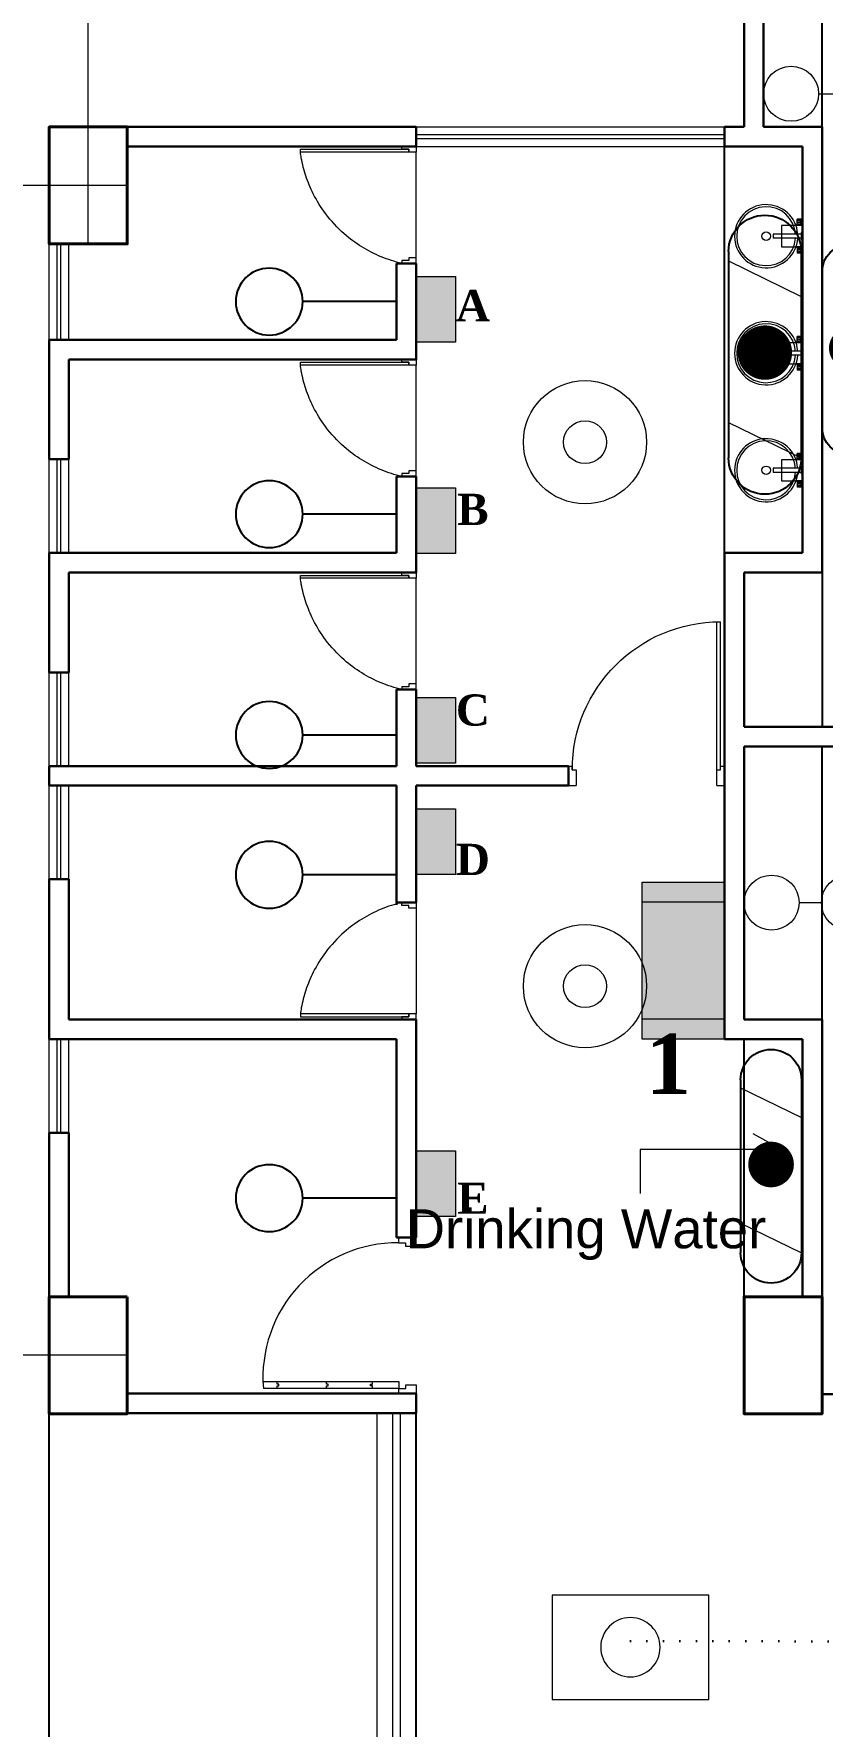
# Model space of a CAD drawing. Header units: inches. Extents: x -12 to 20935469, y -1604 to 24729220.
# Drawn here: x 20824040 to 20824241.9, y 24661139.5 to 24661573.2 of the extents above; entities that cross this region are included whole.
import ezdxf

# ---------------------------------------------------------------- set-up
doc = ezdxf.new("R2010")
doc.units = ezdxf.units.IN
doc.header["$LTSCALE"] = 0.03
doc.header["$MEASUREMENT"] = 0
for name, pattern in [('ACAD_ISO02W100', [15, 12, -3]), ('ACAD_ISO08W100', [36, 24, -3, 6, -3]), ('DOT', [0.25, 0, -0.25])]:
    doc.linetypes.add(name, pattern=pattern)
for name, color, linetype, lineweight in [('CL BOX', 90, 'ACAD_ISO02W100', 0), ('column', 1, 'Continuous', 40), ('Dimiention', 75, 'Continuous', 18), ('Door', 7, 'Continuous', 18), ('Glass Line', 252, 'Continuous', 9), ('Grid Line', 252, 'Continuous', 18), ('line', 7, 'Continuous', 9), ('Main Wall', 7, 'Continuous', 30), ('STAIR', 46, 'Continuous', 15), ('TOILET FIXTURE', 142, 'Continuous', 5), ('wind.', 150, 'Continuous', 20)]:
    doc.layers.add(name, color=color, linetype=linetype, lineweight=lineweight)
for name, color, linetype in [('H', 154, 'Continuous'), ('SB TEXT', 215, 'DOT'), ('TEXT', 7, 'Continuous'), ('w', 188, 'DOT')]:
    doc.layers.add(name, color=color, linetype=linetype)
doc.styles.add('2', font='swisscl.ttf')
doc.styles.get("Standard").update_dxf_attribs({"font": 'timesbd.ttf'})

# ---------------------------------------------------------------- blocks, each defined once
blk = doc.blocks.new('Door_45')
at = {"layer": 'Door'}
for p, q in [((1.5, 4.97), (1.5, 43.97)), ((3.5, 44.03), (3.5, 4.97)), ((1.5, 40.03), (2.25, 40.03)), ((2.25, 40.03), (2.25, 39.53)), ((2.25, 39.53), (2.75, 39.53)), ((2.75, 39.53), (2.75, 40.03)), ((2.75, 40.03), (3.5, 40.03)), ((1.5, 25.77), (2.25, 25.77)), ((2.25, 25.77), (2.25, 25.27)), ((2.25, 25.27), (2.75, 25.27)), ((2.75, 25.77), (3.5, 25.77)), ((2.75, 25.27), (2.75, 25.77)), ((1.5, 12.57), (2.25, 12.57)), ((2.25, 12.57), (2.25, 13.07)), ((2.25, 13.07), (2.75, 13.07)), ((2.75, 13.07), (2.75, 12.57)), ((2.75, 12.57), (3.5, 12.57)), ((0, -0.03), (0, 4.97)), ((0, 4.97), (1.5, 4.97)), ((3.5, 4.97), (1.5, 4.97)), ((1.5, 4.97), (1.5, 2.97)), ((45, 5), (43.5, 5)), ((43.5, 5), (43.5, 3)), ((45, -0.03), (45, 5)), ((1.5, 2.97), (2.5, 2.97)), ((2.5, 2.97), (2.5, -0.03)), ((42.5, 3), (42.5, -0.03)), ((43.5, 3), (42.5, 3)), ((2.5, -0.03), (0, -0.03)), ((42.5, -0.03), (45, -0.03))]:
    blk.add_line(p, q, dxfattribs=at)
blk.add_arc((4.66, 5.26), 38.84, 359.6233, 94.6685, dxfattribs=at)
blk = doc.blocks.new('sssss-flat-876')
at = {"layer": 'Door', "linetype": 'Continuous', "ltscale": 3}
blk.add_line((3666.52, 84027.2), (3666.52, 84055.74), dxfattribs=at)
at = {"layer": 'Door', "linetype": 'Continuous', "ltscale": 3, "extrusion": (-7.21527e-09, -3.35624e-18, 1), "elevation": 0}
for points in [[(3666.52, 84057.2), (3666.52, 84055.74), (3668.35, 84055.74), (3668.35, 84056.47), (3670.18, 84056.47), (3670.18, 84057.2)], [(3668.35, 84055.74), (3696.16, 84055.74), (3696.16, 84056.47), (3668.35, 84056.47)]]:
    blk.add_lwpolyline(points, close=True, dxfattribs=at)
at = {"layer": 'Door', "linetype": 'Continuous', "ltscale": 3, "flags": 128}
blk.add_lwpolyline([(3670.18, 84027.2, 0.04096), (3675.47, 84028.9, 0.082496), (3684.93, 84034.78, 0.052187), (3689.72, 84039.97, 0.043988), (3692.86, 84045.05, 0.036571), (3694.75, 84049.63, 0.034751), (3695.92, 84054.2, 0.011435), (3696.16, 84055.74)], format="xyb", dxfattribs=at)
at = {"layer": 'Door', "linetype": 'Continuous', "ltscale": 3}
blk.add_lwpolyline([(3666.52, 84027.2), (3666.52, 84028.66), (3668.35, 84028.66), (3668.35, 84027.93), (3670.18, 84027.93), (3670.18, 84027.2)], close=True, dxfattribs=at)
blk = doc.blocks.new('7-flat-72')
at = {"layer": 'Glass Line', "color": 8, "ltscale": 20}
for p, q in [((-64476.55, 376959.41), (-64476.55, 376966.61)), ((-64475.47, 376966.61), (-64476.55, 376966.61)), ((-64475.47, 376959.41), (-64475.47, 376966.61)), ((-64478.71, 376960.49), (-64480.33, 376960.49)), ((-64480.33, 376959.52), (-64480.33, 376960.49)), ((-64480.28, 376959.52), (-64480.28, 376960.49)), ((-64480.15, 376959.52), (-64480.15, 376960.49)), ((-64479.92, 376959.52), (-64479.92, 376960.49)), ((-64479.52, 376959.52), (-64479.52, 376960.49)), ((-64479.13, 376959.52), (-64479.13, 376960.49)), ((-64478.9, 376959.52), (-64478.9, 376960.49)), ((-64478.77, 376959.52), (-64478.77, 376960.49)), ((-64478.71, 376959.52), (-64478.71, 376960.49)), ((-64473.31, 376960.49), (-64471.69, 376960.49)), ((-64473.31, 376959.52), (-64473.31, 376960.49)), ((-64473.26, 376959.52), (-64473.26, 376960.49)), ((-64473.13, 376959.52), (-64473.13, 376960.49)), ((-64472.9, 376959.52), (-64472.9, 376960.49)), ((-64472.5, 376959.52), (-64472.5, 376960.49)), ((-64472.11, 376959.52), (-64472.11, 376960.49)), ((-64471.88, 376959.52), (-64471.88, 376960.49)), ((-64471.75, 376959.52), (-64471.75, 376960.49)), ((-64471.69, 376959.52), (-64471.69, 376960.49)), ((-64478.71, 376959.52), (-64480.33, 376959.52)), ((-64480.33, 376959.05), (-64480.33, 376959.41)), ((-64478.71, 376959.41), (-64480.33, 376959.41)), ((-64478.71, 376959.05), (-64480.33, 376959.05)), ((-64480.15, 376959.41), (-64480.15, 376959.52)), ((-64478.89, 376959.41), (-64478.89, 376959.52)), ((-64478.71, 376959.05), (-64478.71, 376959.41)), ((-64475.11, 376959.41), (-64476.91, 376959.41)), ((-64476.91, 376959.05), (-64476.91, 376959.41)), ((-64475.11, 376959.05), (-64476.91, 376959.05)), ((-64475.11, 376959.05), (-64475.11, 376959.41)), ((-64473.31, 376959.52), (-64471.69, 376959.52)), ((-64473.31, 376959.05), (-64473.31, 376959.41)), ((-64473.31, 376959.41), (-64471.69, 376959.41)), ((-64473.31, 376959.05), (-64471.69, 376959.05)), ((-64473.13, 376959.41), (-64473.13, 376959.52)), ((-64471.87, 376959.41), (-64471.87, 376959.52)), ((-64471.69, 376959.05), (-64471.69, 376959.41))]:
    blk.add_line(p, q, dxfattribs=at)
blk.add_circle((-64476.02, 376968.4, 0), 1.08, dxfattribs=at)
for radius, start, end in [(8.1, 273.8334, 266.1883), (7.55, 274.115, 265.9068)]:
    blk.add_arc((-64476.02, 376968.4, 0), radius, start, end, dxfattribs=at)
blk = doc.blocks.new('SFSFSFS-flat-72')
at = {"layer": 'TOILET FIXTURE', "ltscale": 0.2}
blk.add_lwpolyline([(-3918.47, -3608.1), (-3918.47, -3602.7), (-3923.87, -3602.7), (-3923.87, -3608.1)], close=True, dxfattribs=at)
at = {"layer": 'TOILET FIXTURE', "ltscale": 20}
blk.add_blockref('7-flat-72', (60554.84, -380567.16), dxfattribs=at)
blk = doc.blocks.new('$D40')
at = {"layer": 'Door'}
for p, q in [((1, 4), (1, 42)), ((2, 0), (2, 41.99)), ((1, 5), (0, 5)), ((40, 5), (38.99, 5)), ((39, 5), (39, 4)), ((2, 0), (0, 0)), ((2, 4), (1, 4)), ((39, 4), (38, 4)), ((38, 4), (38, 0)), ((40, 0), (38, 0))]:
    blk.add_line(p, q, dxfattribs=at)
blk.add_arc((1, 4), 38, 0, 90, dxfattribs=at)
blk = doc.blocks.new('GRID')
at = {"layer": 'Grid Line', "color": 252, "linetype": 'ACAD_ISO08W100', "lineweight": 9, "ltscale": 80, "true_color": 0x939598}
for p, q in [((20820144.28, 24639296.33), (20820144.28, 24639521.54)), ((20820154.14, 24639311.34), (20819943.28, 24639311.34)), ((20820154.14, 24639011.47), (20819943.28, 24639011.47))]:
    blk.add_line(p, q, dxfattribs=at)
blk = doc.blocks.new('bulb')
at = {"layer": 'line', "color": 4, "lineweight": 25, "ltscale": 50}
for p, q in [((20823168.7, 24658803.9), (20823168.7, 24658777.61)), ((20823168.7, 24658790.76), (20823209.88, 24658790.76))]:
    blk.add_line(p, q, dxfattribs=at)
blk.add_circle((20823224.56, 24658790.76), 14.68, dxfattribs=at)
blk = doc.blocks.new('FDDF')
at = {"layer": 'line', "color": 6, "linetype": 'Continuous', "lineweight": 25, "ltscale": 50}
for p, q in [((7351582.6, 3307777.3), (7351582.6, 3307351.8)), ((7351732.3, 3307777.3), (7351732.3, 3307351.8))]:
    blk.add_line(p, q, dxfattribs=at)
at = {"layer": 'line', "color": 6, "linetype": 'Continuous', "lineweight": 40, "ltscale": 50, "const_width": 56.1}
blk.add_lwpolyline([(7351657.4, 3307596.9, 1), (7351657.4, 3307540.8, 1)], format="xyb", close=True, dxfattribs=at)
at = {"layer": 'line', "color": 6, "linetype": 'Continuous', "lineweight": 25, "ltscale": 50}
for centre, start, end in [((7351657.4, 3307777.3), 0, 180), ((7351657.4, 3307351.8), 180, 0)]:
    blk.add_arc(centre, 74.8, start, end, dxfattribs=at)
blk = doc.blocks.new('JJUJUJUKI')
at = {"layer": 'line', "color": 6, "ltscale": 50}
for p, q in [((7363094.9, 3291793.9), (7362945.3, 3291866.9)), ((7363094.9, 3291460.9), (7362945.3, 3291533.9))]:
    blk.add_line(p, q, dxfattribs=at)
at = {"layer": 'line', "color": 5, "xscale": -1, "rotation": 180}
blk.add_blockref('FDDF', (11362.6, 6599218.7), dxfattribs=at)
blk = doc.blocks.new('RTRT')
at = {"layer": 'line', "color": 5}
blk.add_blockref('JJUJUJUKI', (0, 0), dxfattribs=at)
blk = doc.blocks.new('JUJUJUKIII')
at = {"layer": 'H', "ltscale": 50, "true_color": 0x999999, "transparency": 33554556}
h = blk.add_hatch(color=253, dxfattribs=at)
h.dxf.hatch_style = 1
h.paths.add_polyline_path([(7363219.9, 3291034.2), (7363425.7, 3291034.2), (7363425.7, 3291376.7), (7363219.9, 3291376.7)])
at = {"layer": 'Dimiention', "color": 4, "ltscale": 50}
blk.add_lwpolyline([(7363219.9, 3291034.2), (7363425.7, 3291034.2), (7363425.7, 3291376.7), (7363219.9, 3291376.7)], close=True, dxfattribs=at)
blk = doc.blocks.new('GGGFGFG')
at = {"layer": 'line', "color": 4, "ltscale": 50}
for p, q in [((7356688.2, 3293208.1), (7357003, 3293208.1)), ((7356688.2, 3292998.4), (7356688.2, 3293208.1)), ((7357003, 3293208.1), (7357003, 3292998.4)), ((7357003, 3292998.4), (7356688.2, 3292998.4))]:
    blk.add_line(p, q, dxfattribs=at)
blk.add_circle((7356845.6, 3293103.2), 59.6, dxfattribs=at)
blk = doc.blocks.new('gy')
at = {"layer": 'Dimiention', "color": 18, "ltscale": 50, "true_color": 0x000000}
for p, q in [((3543686.26, 5183217.13), (3543686.26, 5183211.14)), ((3543688.4, 5183217.13), (3543694.39, 5183211.14)), ((3543694.39, 5183217.13), (3543688.4, 5183211.14)), ((3543696.38, 5183214.14), (3543682.58, 5183214.14)), ((3543705.77, 5183214.14), (3543703.06, 5183214.14))]:
    blk.add_line(p, q, dxfattribs=at)
for centre in [(3543699.72, 5183214.14), (3543709.11, 5183214.14)]:
    blk.add_circle(centre, 3.34, dxfattribs=at)
blk = doc.blocks.new('GYTT')
at = {"layer": 'line', "color": 4, "ltscale": 50}
for radius in [19.73, 6.87]:
    blk.add_circle((20859470.76, -1441350.36), radius, dxfattribs=at)

msp = doc.modelspace()

# ---------------------------------------------------------------- linework, layer by layer
for p, q in [((20824241.87, 24661549.4), (20824241.87, 24661579.39)), ((20824043.9, 24661549.4), (20824043.9, 24661549.4)), ((20824216.87, 24661440.17), (20824216.87, 24661544.4)), ((20824241.87, 24661435.17), (20824241.87, 24661395.58)), ((20824241.87, 24661320.56), (20824241.87, 24661390.58)), ((20824221.87, 24661249.52), (20824221.87, 24661315.56)), ((20824132.87, 24661224.71), (20824137.87, 24661224.71)), ((20824043.9, 24661099.53), (20824043.9, 24661222.55)), ((20824127.87, 24661219.69), (20824043.9, 24661219.54)), ((20824137.87, 24661099.51), (20824137.87, 24661219.69))]:
    msp.add_line(p, q)
at = {"layer": 'column', "lineweight": 40, "ltscale": 20}
for points in [[(20824063.9, 24661549.4), (20824043.9, 24661549.4), (20824043.9, 24661519.4), (20824063.9, 24661519.4)], [(20824063.9, 24661249.54), (20824043.9, 24661249.54), (20824043.9, 24661219.54), (20824063.9, 24661219.54)], [(20824241.87, 24661249.52), (20824221.87, 24661249.52), (20824221.87, 24661219.54), (20824241.87, 24661219.54)]]:
    msp.add_lwpolyline(points, close=True, dxfattribs=at)
at = {"layer": 'Main Wall'}
for p, q in [((20824221.87, 24661549.4), (20824221.87, 24661579.4)), ((20824226.87, 24661549.4), (20824226.87, 24661579.4)), ((20824063.9, 24661549.4), (20824137.87, 24661549.4)), ((20824137.87, 24661544.4), (20824137.87, 24661549.4)), ((20824216.87, 24661549.4), (20824221.87, 24661549.4)), ((20824216.87, 24661544.4), (20824216.87, 24661549.4)), ((20824226.87, 24661549.4), (20824241.87, 24661549.4)), ((20824241.87, 24661435.17), (20824241.87, 24661549.4)), ((20824063.9, 24661544.4), (20824137.87, 24661544.4)), ((20824216.87, 24661544.4), (20824236.87, 24661544.4)), ((20824236.87, 24661440.17), (20824236.87, 24661544.4)), ((20824132.87, 24661514.4), (20824137.87, 24661514.4)), ((20824132.87, 24661514.4), (20824132.87, 24661494.79)), ((20824132.87, 24661494.79), (20824043.9, 24661494.79)), ((20824043.9, 24661464.18), (20824043.9, 24661494.79)), ((20824137.87, 24661489.79), (20824048.9, 24661489.79)), ((20824048.9, 24661464.18), (20824043.9, 24661464.18)), ((20824132.87, 24661459.79), (20824132.87, 24661440.17)), ((20824137.87, 24661459.79), (20824132.87, 24661459.79)), ((20824132.87, 24661440.17), (20824043.9, 24661440.17)), ((20824043.9, 24661409.56), (20824043.9, 24661440.17)), ((20824216.87, 24661385.56), (20824216.87, 24661440.17)), ((20824216.87, 24661440.17), (20824236.87, 24661440.17)), ((20824048.9, 24661435.17), (20824048.9, 24661409.56)), ((20824137.87, 24661435.17), (20824048.9, 24661435.17)), ((20824221.87, 24661395.58), (20824221.87, 24661435.17)), ((20824221.87, 24661435.17), (20824241.87, 24661435.17)), ((20824048.9, 24661409.56), (20824043.9, 24661409.56)), ((20824137.87, 24661405.17), (20824132.87, 24661405.17)), ((20824354.87, 24661395.58), (20824221.87, 24661395.58)), ((20824354.87, 24661390.58), (20824221.87, 24661390.58)), ((20824221.87, 24661320.56), (20824221.87, 24661390.58)), ((20824043.9, 24661385.56), (20824132.87, 24661385.56)), ((20824043.9, 24661380.56), (20824043.9, 24661385.56)), ((20824176.87, 24661380.56), (20824176.87, 24661385.56)), ((20824216.87, 24661315.56), (20824216.87, 24661385.56)), ((20824132.87, 24661380.56), (20824043.9, 24661380.56)), ((20824132.87, 24661350.56), (20824132.87, 24661380.56)), ((20824137.87, 24661350.56), (20824137.87, 24661380.56)), ((20824176.87, 24661380.56), (20824137.87, 24661380.56)), ((20824048.9, 24661356.56), (20824043.9, 24661356.56)), ((20824048.9, 24661356.56), (20824048.9, 24661320.56)), ((20824137.87, 24661350.56), (20824132.87, 24661350.56)), ((20824048.9, 24661320.56), (20824137.87, 24661320.56)), ((20824137.87, 24661264.71), (20824137.87, 24661320.56)), ((20824221.87, 24661320.56), (20824241.87, 24661320.56)), ((20824241.87, 24661249.53), (20824241.87, 24661320.56)), ((20824132.87, 24661264.71), (20824132.87, 24661315.56)), ((20824216.87, 24661315.56), (20824236.87, 24661315.56)), ((20824236.87, 24661249.53), (20824236.87, 24661315.56)), ((20824043.9, 24661249.53), (20824043.9, 24661291.56)), ((20824048.9, 24661291.56), (20824043.9, 24661291.56)), ((20824137.87, 24661264.71), (20824132.87, 24661264.71)), ((20824137.87, 24661224.71), (20824063.9, 24661224.71)), ((20824137.87, 24661224.71), (20824137.87, 24661219.69)), ((20824241.87, 24661224.54), (20824258.37, 24661224.54)), ((20824137.87, 24661219.69), (20824063.9, 24661219.69))]:
    msp.add_line(p, q, dxfattribs=at)
for points in [[(20824137.87, 24661514.4), (20824137.87, 24661489.79)], [(20824048.9, 24661489.79), (20824048.9, 24661464.18)], [(20824137.87, 24661459.79), (20824137.87, 24661435.17)], [(20824132.87, 24661405.17), (20824132.87, 24661385.56)], [(20824137.87, 24661405.17), (20824137.87, 24661385.56)], [(20824137.87, 24661385.56), (20824176.87, 24661385.56)], [(20824132.87, 24661315.56), (20824043.9, 24661315.56), (20824043.9, 24661356.56)], [(20824048.9, 24661291.56), (20824048.9, 24661249.54)]]:
    msp.add_lwpolyline(points, dxfattribs=at)
at = {"layer": 'STAIR', "color": 253, "lineweight": 5}
for p, q in [((20824231.47, 24661287.25), (20824224.17, 24661291.28)), ((20824231.47, 24661287.25), (20824195.24, 24661287.25)), ((20824195.24, 24661287.25), (20824195.24, 24661276.01)), ((20824231.47, 24661287.25), (20824224.17, 24661283.21))]:
    msp.add_line(p, q, dxfattribs=at)
at = {"layer": 'w', "linetype": 'DOT', "lineweight": 30, "ltscale": 550, "transparency": 33554661}
msp.add_line((20824192.75, 24661161.27), (20825039.84, 24661159.67), dxfattribs=at)
at = {"layer": 'wind.', "lineweight": 5}
for p, q in [((20824137.87, 24661549.4), (20824216.87, 24661549.4)), ((20824137.87, 24661547.4), (20824216.87, 24661547.4)), ((20824137.87, 24661546.4), (20824216.87, 24661546.4)), ((20824137.87, 24661544.4), (20824216.87, 24661544.4)), ((20824043.9, 24661494.78), (20824043.9, 24661519.4)), ((20824045.9, 24661494.78), (20824045.9, 24661519.4)), ((20824046.9, 24661494.78), (20824046.9, 24661519.4)), ((20824048.9, 24661494.78), (20824048.9, 24661519.4)), ((20824043.9, 24661440.17), (20824043.9, 24661464.17)), ((20824045.9, 24661440.17), (20824045.9, 24661464.17)), ((20824046.9, 24661440.17), (20824046.9, 24661464.17)), ((20824048.9, 24661440.17), (20824048.9, 24661464.17)), ((20824043.9, 24661385.56), (20824043.9, 24661409.56)), ((20824045.9, 24661385.56), (20824045.9, 24661409.56)), ((20824046.9, 24661385.56), (20824046.9, 24661409.56)), ((20824048.9, 24661385.56), (20824048.9, 24661409.56)), ((20824043.9, 24661356.56), (20824043.9, 24661380.56)), ((20824045.9, 24661356.56), (20824045.9, 24661380.56)), ((20824046.9, 24661356.56), (20824046.9, 24661380.56)), ((20824048.9, 24661356.56), (20824048.9, 24661380.56)), ((20824043.9, 24661291.56), (20824043.9, 24661315.56)), ((20824045.9, 24661291.56), (20824045.9, 24661315.56)), ((20824046.9, 24661291.56), (20824046.9, 24661315.56)), ((20824048.9, 24661291.56), (20824048.9, 24661315.56)), ((20824127.87, 24661099.51), (20824127.87, 24661219.69)), ((20824131.87, 24661099.51), (20824131.87, 24661219.69)), ((20824133.87, 24661099.51), (20824133.87, 24661219.69))]:
    msp.add_line(p, q, dxfattribs=at)

# ---------------------------------------------------------------- block references
msp.add_blockref('GRID', (3909.62, 22223.07))
at = {"xscale": -0.5837749611745884, "yscale": 0.5837749611745884, "zscale": 0.5837749611745884}
for p in [(32980177.37, 10266319.99), (32980177.37, 10266265.5), (32980177.37, 10266208.89), (32980177.37, 10266173.05), (32980177.37, 10266090.19)]:
    msp.add_blockref('bulb', p, dxfattribs=at)
at = {"layer": 'CL BOX', "color": 5, "transparency": 33554457, "xscale": -0.127552882082143, "yscale": 0.127552882082143, "zscale": 0.127552882082143, "rotation": 359.9998993550784}
msp.add_blockref('GGGFGFG', (21762578.88, 24241113.23), dxfattribs=at)
at = {"layer": 'Dimiention', "xscale": 2.112111447955701, "yscale": 2.112111447955701, "zscale": 2.112111447955701, "rotation": 180}
for p in [(28308942.5, 35609083.8), (28308937.5, 35608876.47)]:
    msp.add_blockref('gy', p, dxfattribs=at)
at = {"layer": 'Door', "ltscale": 20, "xscale": -1}
for p in [(20827804.39, 24577487.2), (20827804.39, 24577432.59), (20827804.39, 24577377.97)]:
    msp.add_blockref('sssss-flat-876', p, dxfattribs=at)
at = {"layer": 'Door', "xscale": -1}
msp.add_blockref('$D40', (20824216.87, 24661380.56), dxfattribs=at)
at = {"layer": 'Door', "ltscale": 20, "rotation": 180}
msp.add_blockref('sssss-flat-876', (20827804.39, 24745377.76), dxfattribs=at)
at = {"layer": 'Door', "color": 250, "ltscale": 20, "xscale": 0.8888888888759539, "yscale": 0.8888888888759539, "zscale": 0.8888888888759539, "rotation": 90.00000000000001}
msp.add_blockref('Door_45', (20824137.84, 24661224.71), dxfattribs=at)
at = {"layer": 'line', "color": 5}
for name, p, xscale, yscale, zscale, rotation in [('RTRT', (21739826.06, 25070811.46), 0.1243509933453808, 0.1243509933453808, 0.1243509933453808, 180), ('FDDF', (21513074.67, 24351584.51), -0.09369666655797602, 0.09369666655797602, 0.09369666655797602, 359.9999999896241), ('JUJUJUKIII', (21185441.29, 24500012.08), -0.04906729999451974, 0.04906729999451974, 0.04906729999451974, 359.9999999827058), ('JUJUJUKIII', (21185441.29, 24499957.89), -0.04906729999451974, 0.04906729999451974, 0.04906729999451974, 359.9999999827058), ('JUJUJUKIII', (21185441.29, 24499904.17), -0.04906729999451974, 0.04906729999451974, 0.04906729999451974, 359.9999999827058), ('JUJUJUKIII', (21185441.29, 24499875.58), -0.04906729999451974, 0.04906729999451974, 0.04906729999451974, 359.9999999827058), ('JUJUJUKIII', (20068117.77, 24999284.2), -0.1026830631760966, 0.1026830631760966, 0.1026830631760966, 180), ('RTRT', (21591247.38, 25004180.31), 0.1041717382837106, 0.1041717382837106, 0.1041717382837106, 180), ('JUJUJUKIII', (21185441.29, 24499787.93), -0.04906729999451974, 0.04906729999451974, 0.04906729999451974, 359.9999999827058)]:
    msp.add_blockref(name, p, dxfattribs=dict(at, xscale=xscale, yscale=yscale, zscale=zscale, rotation=rotation))
for name, p, xscale, yscale, zscale in [('GYTT', (4136604.51, 25814548.86), 0.8000000007450581, 0.8000000007450581, 0.8000000007450581), ('JUJUJUKIII', (21580294.84, 24323387.18), -0.1026830631760966, 0.1026830631760966, 0.1026830631760966), ('GYTT', (4136604.51, 25814409.42), 0.8000000007450581, 0.8000000007450581, 0.8000000007450581)]:
    msp.add_blockref(name, p, dxfattribs=dict(at, xscale=xscale, yscale=yscale, zscale=zscale))
at = {"layer": 'TOILET FIXTURE', "ltscale": 20, "rotation": 90.00000000000001}
for p in [(20820628.77, 24665442.55), (20820628.77, 24665412.55), (20820628.77, 24665382.55)]:
    msp.add_blockref('SFSFSFS-flat-72', p, dxfattribs=at)

# ---------------------------------------------------------------- texts
at = {"layer": 'SB TEXT', "width": 227.4581, "attachment_point": 8, "rotation": 0}
for s, insert, char_height in [('\\A1;A', (20824152.41, 24661499.57), 8), ('\\A1;B', (20824152.41, 24661447.32), 8), ('\\A1;B', (20824152.41, 24661447.32), 8), ('\\A1;C', (20824152.41, 24661395.8), 8), ('\\A1;C', (20824152.41, 24661395.8), 8), ('\\A1;D', (20824152.41, 24661357.6), 8), ('\\A1;D', (20824152.41, 24661357.6), 8), ('\\A1;1', (20824202.5, 24661301.49), 15.435), ('\\A1;E', (20824152.41, 24661270.78), 8), ('\\A1;E', (20824152.41, 24661270.78), 8)]:
    msp.add_mtext(s, dxfattribs=dict(at, insert=insert, char_height=char_height))
at = {"layer": 'TEXT', "color": 30, "lineweight": 5, "ltscale": 20, "insert": (20824181.38, 24661271.95), "char_height": 10, "attachment_point": 2, "style": '2'}
msp.add_mtext_dynamic_manual_height_columns('\\pxsm1;{\\fArial|b0|i0|c0|p34;\\C0;Drinking Water }', width=88.5626, gutter_width=0.282, heights=[0], dxfattribs=at)
msp.add_mtext_dynamic_manual_height_columns('\\pxsm1;{\\fArial|b0|i0|c0|p34;\\C0;Drinking Water }', width=88.5626, gutter_width=0.282, heights=[0], dxfattribs=at)

doc.saveas('drawing.dxf')
